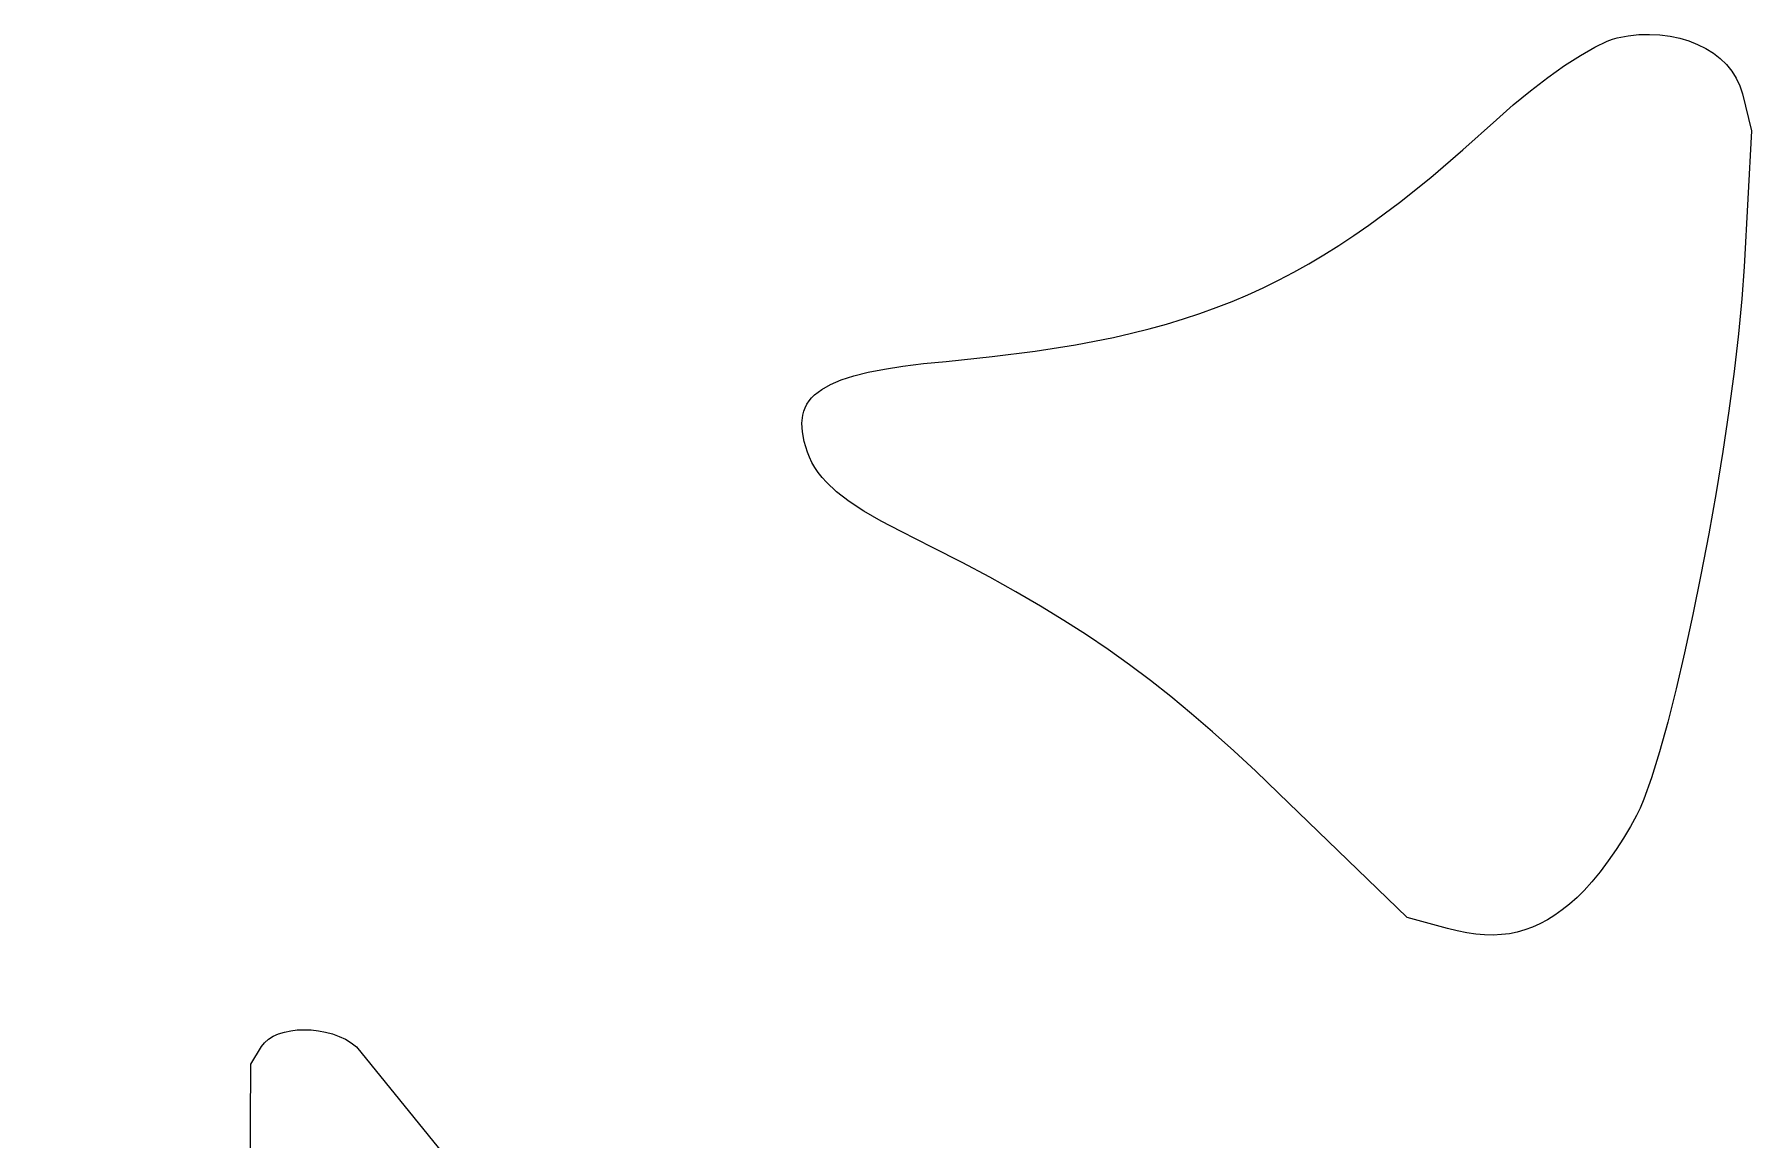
# Model space of a CAD drawing. Header units: millimetres. Extents: x -2345 to 260, y -1914 to 22.
# Drawn here: x -2242.6 to -2113.6, y -227.3 to -144.3 of the extents above; entities that cross this region are included whole.
import ezdxf

# ---------------------------------------------------------------- set-up
doc = ezdxf.new("R2010")
doc.units = ezdxf.units.MM
doc.header["$MEASUREMENT"] = 0
doc.layers.add('layer 1', color=7, linetype='Continuous')

msp = doc.modelspace()

# ---------------------------------------------------------------- linework, layer by layer
at = {"layer": 'layer 1', "lineweight": 9}
for points, knots in [([(-2126.7115, -209.1324), (-2126.7115, -209.1324), (-2126.1728, -208.5966), (-2126.1728, -208.5966), (-2126.1728, -208.5966), (-2126.1728, -208.5966), (-2125.5914, -207.9441), (-2125.5914, -207.9441), (-2125.5914, -207.9441), (-2125.5914, -207.9441), (-2124.9861, -207.1989), (-2124.9861, -207.1989), (-2124.9861, -207.1989), (-2124.9861, -207.1989), (-2124.3751, -206.3875), (-2124.3751, -206.3875), (-2124.3751, -206.3875), (-2124.3751, -206.3875), (-2123.7769, -205.5346), (-2123.7769, -205.5346), (-2123.7769, -205.5346), (-2123.7769, -205.5346), (-2123.2095, -204.6653), (-2123.2095, -204.6653), (-2123.2095, -204.6653), (-2123.2095, -204.6653), (-2122.6912, -203.8047), (-2122.6912, -203.8047), (-2122.6912, -203.8047), (-2122.6912, -203.8047), (-2122.2407, -202.9786), (-2122.2407, -202.9786), (-2122.2407, -202.9786), (-2122.2407, -202.9786), (-2121.9736, -202.4163), (-2121.9736, -202.4163), (-2121.9736, -202.4163), (-2121.9736, -202.4163), (-2121.6973, -201.753), (-2121.6973, -201.753), (-2121.6973, -201.753), (-2121.6973, -201.753), (-2121.1195, -200.1458), (-2121.1195, -200.1458), (-2121.1195, -200.1458), (-2121.1195, -200.1458), (-2120.5153, -198.1999), (-2120.5153, -198.1999), (-2120.5153, -198.1999), (-2120.5153, -198.1999), (-2119.8939, -195.9593), (-2119.8939, -195.9593), (-2119.8939, -195.9593), (-2119.8939, -195.9593), (-2119.2634, -193.4664), (-2119.2634, -193.4664), (-2119.2634, -193.4664), (-2119.2634, -193.4664), (-2118.6325, -190.765), (-2118.6325, -190.765), (-2118.6325, -190.765), (-2118.6325, -190.765), (-2118.0092, -187.8983), (-2118.0092, -187.8983), (-2118.0092, -187.8983), (-2118.0092, -187.8983), (-2117.4026, -184.909), (-2117.4026, -184.909), (-2117.4026, -184.909), (-2117.4026, -184.909), (-2116.8208, -181.841), (-2116.8208, -181.841), (-2116.8208, -181.841), (-2116.8208, -181.841), (-2116.2721, -178.7371), (-2116.2721, -178.7371), (-2116.2721, -178.7371), (-2116.2721, -178.7371), (-2115.7658, -175.6408), (-2115.7658, -175.6408), (-2115.7658, -175.6408), (-2115.7658, -175.6408), (-2115.3094, -172.5948), (-2115.3094, -172.5948), (-2115.3094, -172.5948), (-2115.3094, -172.5948), (-2114.9121, -169.6431), (-2114.9121, -169.6431), (-2114.9121, -169.6431), (-2114.9121, -169.6431), (-2114.5818, -166.8283), (-2114.5818, -166.8283), (-2114.5818, -166.8283), (-2114.5818, -166.8283), (-2114.3274, -164.194), (-2114.3274, -164.194), (-2114.3274, -164.194), (-2114.3274, -164.194), (-2114.1573, -161.7833), (-2114.1573, -161.7833), (-2114.1573, -161.7833), (-2114.1573, -161.7833), (-2113.5979, -151.5715), (-2113.5979, -151.5715), (-2113.5979, -151.5715), (-2113.5979, -151.5715), (-2114.2927, -148.8034), (-2114.2927, -148.8034), (-2114.2927, -148.8034), (-2114.2927, -148.8034), (-2114.4868, -148.1993), (-2114.4868, -148.1993), (-2114.4868, -148.1993), (-2114.4868, -148.1993), (-2114.7547, -147.631), (-2114.7547, -147.631), (-2114.7547, -147.631), (-2114.7547, -147.631), (-2115.0913, -147.1012), (-2115.0913, -147.1012), (-2115.0913, -147.1012), (-2115.0913, -147.1012), (-2115.4927, -146.6112), (-2115.4927, -146.6112), (-2115.4927, -146.6112), (-2115.4927, -146.6112), (-2115.9539, -146.1636), (-2115.9539, -146.1636), (-2115.9539, -146.1636), (-2115.9539, -146.1636), (-2116.471, -145.7598), (-2116.471, -145.7598), (-2116.471, -145.7598), (-2116.471, -145.7598), (-2117.0384, -145.4021), (-2117.0384, -145.4021), (-2117.0384, -145.4021), (-2117.0384, -145.4021), (-2117.6526, -145.093), (-2117.6526, -145.093), (-2117.6526, -145.093), (-2117.6526, -145.093), (-2118.3087, -144.8338), (-2118.3087, -144.8338), (-2118.3087, -144.8338), (-2118.3087, -144.8338), (-2119.0023, -144.6266), (-2119.0023, -144.6266), (-2119.0023, -144.6266), (-2119.0023, -144.6266), (-2119.7286, -144.474), (-2119.7286, -144.474), (-2119.7286, -144.474), (-2119.7286, -144.474), (-2120.4833, -144.3774), (-2120.4833, -144.3774), (-2120.4833, -144.3774), (-2120.4833, -144.3774), (-2121.262, -144.3395), (-2121.262, -144.3395), (-2121.262, -144.3395), (-2121.262, -144.3395), (-2122.0602, -144.3614), (-2122.0602, -144.3614), (-2122.0602, -144.3614), (-2122.0602, -144.3614), (-2122.8729, -144.4457), (-2122.8729, -144.4457), (-2122.8729, -144.4457), (-2122.8729, -144.4457), (-2123.6963, -144.5946), (-2123.6963, -144.5946), (-2123.6963, -144.5946), (-2123.6963, -144.5946), (-2124.0445, -144.6929), (-2124.0445, -144.6929), (-2124.0445, -144.6929), (-2124.0445, -144.6929), (-2124.4438, -144.8438), (-2124.4438, -144.8438), (-2124.4438, -144.8438), (-2124.4438, -144.8438), (-2125.3766, -145.2922), (-2125.3766, -145.2922), (-2125.3766, -145.2922), (-2125.3766, -145.2922), (-2126.4563, -145.9144), (-2126.4563, -145.9144), (-2126.4563, -145.9144), (-2126.4563, -145.9144), (-2127.6463, -146.6855), (-2127.6463, -146.6855), (-2127.6463, -146.6855), (-2127.6463, -146.6855), (-2128.9098, -147.5799), (-2128.9098, -147.5799), (-2128.9098, -147.5799), (-2128.9098, -147.5799), (-2130.2087, -148.5722), (-2130.2087, -148.5722), (-2130.2087, -148.5722), (-2130.2087, -148.5722), (-2131.5065, -149.6376), (-2131.5065, -149.6376), (-2131.5065, -149.6376), (-2131.5065, -149.6376), (-2132.7656, -150.7505), (-2132.7656, -150.7505), (-2132.7656, -150.7505), (-2132.7656, -150.7505), (-2135.2825, -153.0147), (-2135.2825, -153.0147), (-2135.2825, -153.0147), (-2135.2825, -153.0147), (-2137.7011, -155.0807), (-2137.7011, -155.0807), (-2137.7011, -155.0807), (-2137.7011, -155.0807), (-2140.0447, -156.9591), (-2140.0447, -156.9591), (-2140.0447, -156.9591), (-2140.0447, -156.9591), (-2142.3356, -158.6602), (-2142.3356, -158.6602), (-2142.3356, -158.6602), (-2142.3356, -158.6602), (-2143.4685, -159.4473), (-2143.4685, -159.4473), (-2143.4685, -159.4473), (-2143.4685, -159.4473), (-2144.5974, -160.1936), (-2144.5974, -160.1936), (-2144.5974, -160.1936), (-2144.5974, -160.1936), (-2145.7242, -160.9008), (-2145.7242, -160.9008), (-2145.7242, -160.9008), (-2145.7242, -160.9008), (-2146.8523, -161.5697), (-2146.8523, -161.5697), (-2146.8523, -161.5697), (-2146.8523, -161.5697), (-2147.9848, -162.2018), (-2147.9848, -162.2018), (-2147.9848, -162.2018), (-2147.9848, -162.2018), (-2149.124, -162.7984), (-2149.124, -162.7984), (-2149.124, -162.7984), (-2149.124, -162.7984), (-2150.2729, -163.3602), (-2150.2729, -163.3602), (-2150.2729, -163.3602), (-2150.2729, -163.3602), (-2151.4349, -163.8897), (-2151.4349, -163.8897), (-2151.4349, -163.8897), (-2151.4349, -163.8897), (-2152.6125, -164.3868), (-2152.6125, -164.3868), (-2152.6125, -164.3868), (-2152.6125, -164.3868), (-2153.808, -164.8536), (-2153.808, -164.8536), (-2153.808, -164.8536), (-2153.808, -164.8536), (-2155.0256, -165.2909), (-2155.0256, -165.2909), (-2155.0256, -165.2909), (-2155.0256, -165.2909), (-2156.2666, -165.7002), (-2156.2666, -165.7002), (-2156.2666, -165.7002), (-2156.2666, -165.7002), (-2157.5353, -166.0831), (-2157.5353, -166.0831), (-2157.5353, -166.0831), (-2157.5353, -166.0831), (-2158.8335, -166.4401), (-2158.8335, -166.4401), (-2158.8335, -166.4401), (-2158.8335, -166.4401), (-2160.1648, -166.7728), (-2160.1648, -166.7728), (-2160.1648, -166.7728), (-2160.1648, -166.7728), (-2161.5317, -167.0826), (-2161.5317, -167.0826), (-2161.5317, -167.0826), (-2161.5317, -167.0826), (-2164.3836, -167.6385), (-2164.3836, -167.6385), (-2164.3836, -167.6385), (-2164.3836, -167.6385), (-2167.4128, -168.1173), (-2167.4128, -168.1173), (-2167.4128, -168.1173), (-2167.4128, -168.1173), (-2170.6421, -168.529), (-2170.6421, -168.529), (-2170.6421, -168.529), (-2170.6421, -168.529), (-2174.0938, -168.8844), (-2174.0938, -168.8844), (-2174.0938, -168.8844), (-2174.0938, -168.8844), (-2175.7941, -169.0577), (-2175.7941, -169.0577), (-2175.7941, -169.0577), (-2175.7941, -169.0577), (-2177.3327, -169.2505), (-2177.3327, -169.2505), (-2177.3327, -169.2505), (-2177.3327, -169.2505), (-2178.7143, -169.4662), (-2178.7143, -169.4662), (-2178.7143, -169.4662), (-2178.7143, -169.4662), (-2179.9438, -169.707), (-2179.9438, -169.707), (-2179.9438, -169.707), (-2179.9438, -169.707), (-2181.0256, -169.9765), (-2181.0256, -169.9765), (-2181.0256, -169.9765), (-2181.0256, -169.9765), (-2181.9644, -170.2776), (-2181.9644, -170.2776), (-2181.9644, -170.2776), (-2181.9644, -170.2776), (-2182.7646, -170.6134), (-2182.7646, -170.6134), (-2182.7646, -170.6134), (-2182.7646, -170.6134), (-2183.4311, -170.9864), (-2183.4311, -170.9864), (-2183.4311, -170.9864), (-2183.4311, -170.9864), (-2183.9685, -171.4005), (-2183.9685, -171.4005), (-2183.9685, -171.4005), (-2183.9685, -171.4005), (-2184.1902, -171.6237), (-2184.1902, -171.6237), (-2184.1902, -171.6237), (-2184.1902, -171.6237), (-2184.3814, -171.8581), (-2184.3814, -171.8581), (-2184.3814, -171.8581), (-2184.3814, -171.8581), (-2184.5424, -172.1041), (-2184.5424, -172.1041), (-2184.5424, -172.1041), (-2184.5424, -172.1041), (-2184.6741, -172.3624), (-2184.6741, -172.3624), (-2184.6741, -172.3624), (-2184.6741, -172.3624), (-2184.7772, -172.6332), (-2184.7772, -172.6332), (-2184.7772, -172.6332), (-2184.7772, -172.6332), (-2184.8518, -172.9163), (-2184.8518, -172.9163), (-2184.8518, -172.9163), (-2184.8518, -172.9163), (-2184.9189, -173.5232), (-2184.9189, -173.5232), (-2184.9189, -173.5232), (-2184.9189, -173.5232), (-2184.8798, -174.1857), (-2184.8798, -174.1857), (-2184.8798, -174.1857), (-2184.8798, -174.1857), (-2184.7392, -174.9069), (-2184.7392, -174.9069), (-2184.7392, -174.9069), (-2184.7392, -174.9069), (-2184.502, -175.6899), (-2184.502, -175.6899), (-2184.502, -175.6899), (-2184.502, -175.6899), (-2184.3467, -176.0873), (-2184.3467, -176.0873), (-2184.3467, -176.0873), (-2184.3467, -176.0873), (-2184.161, -176.475), (-2184.161, -176.475), (-2184.161, -176.475), (-2184.161, -176.475), (-2183.9426, -176.8548), (-2183.9426, -176.8548), (-2183.9426, -176.8548), (-2183.9426, -176.8548), (-2183.6902, -177.2277), (-2183.6902, -177.2277), (-2183.6902, -177.2277), (-2183.6902, -177.2277), (-2183.4023, -177.5959), (-2183.4023, -177.5959), (-2183.4023, -177.5959), (-2183.4023, -177.5959), (-2183.0777, -177.9597), (-2183.0777, -177.9597), (-2183.0777, -177.9597), (-2183.0777, -177.9597), (-2182.3106, -178.6804), (-2182.3106, -178.6804), (-2182.3106, -178.6804), (-2182.3106, -178.6804), (-2181.3774, -179.4008), (-2181.3774, -179.4008), (-2181.3774, -179.4008), (-2181.3774, -179.4008), (-2180.2653, -180.1312), (-2180.2653, -180.1312), (-2180.2653, -180.1312), (-2180.2653, -180.1312), (-2178.9619, -180.8819), (-2178.9619, -180.8819), (-2178.9619, -180.8819), (-2178.9619, -180.8819), (-2177.4557, -181.6637), (-2177.4557, -181.6637), (-2177.4557, -181.6637), (-2177.4557, -181.6637), (-2175.1013, -182.8469), (-2175.1013, -182.8469), (-2175.1013, -182.8469), (-2175.1013, -182.8469), (-2172.8939, -183.9878), (-2172.8939, -183.9878), (-2172.8939, -183.9878), (-2172.8939, -183.9878), (-2170.819, -185.0967), (-2170.819, -185.0967), (-2170.819, -185.0967), (-2170.819, -185.0967), (-2168.8615, -186.1844), (-2168.8615, -186.1844), (-2168.8615, -186.1844), (-2168.8615, -186.1844), (-2167.0067, -187.2602), (-2167.0067, -187.2602), (-2167.0067, -187.2602), (-2167.0067, -187.2602), (-2165.2397, -188.3352), (-2165.2397, -188.3352), (-2165.2397, -188.3352), (-2165.2397, -188.3352), (-2163.5458, -189.4193), (-2163.5458, -189.4193), (-2163.5458, -189.4193), (-2163.5458, -189.4193), (-2161.9098, -190.523), (-2161.9098, -190.523), (-2161.9098, -190.523), (-2161.9098, -190.523), (-2160.3173, -191.6563), (-2160.3173, -191.6563), (-2160.3173, -191.6563), (-2160.3173, -191.6563), (-2158.7528, -192.8299), (-2158.7528, -192.8299), (-2158.7528, -192.8299), (-2158.7528, -192.8299), (-2157.2022, -194.0534), (-2157.2022, -194.0534), (-2157.2022, -194.0534), (-2157.2022, -194.0534), (-2155.6501, -195.338), (-2155.6501, -195.338), (-2155.6501, -195.338), (-2155.6501, -195.338), (-2154.082, -196.6933), (-2154.082, -196.6933), (-2154.082, -196.6933), (-2154.082, -196.6933), (-2152.4831, -198.13), (-2152.4831, -198.13), (-2152.4831, -198.13), (-2152.4831, -198.13), (-2150.8379, -199.6582), (-2150.8379, -199.6582), (-2150.8379, -199.6582), (-2150.8379, -199.6582), (-2149.1324, -201.2878), (-2149.1324, -201.2878), (-2149.1324, -201.2878), (-2149.1324, -201.2878), (-2139.4681, -210.6371), (-2139.4681, -210.6371), (-2139.4681, -210.6371), (-2139.4681, -210.6371), (-2136.4429, -211.4537), (-2136.4429, -211.4537), (-2136.4429, -211.4537), (-2136.4429, -211.4537), (-2135.7061, -211.6362), (-2135.7061, -211.6362), (-2135.7061, -211.6362), (-2135.7061, -211.6362), (-2134.9974, -211.7775), (-2134.9974, -211.7775), (-2134.9974, -211.7775), (-2134.9974, -211.7775), (-2134.3141, -211.8774), (-2134.3141, -211.8774), (-2134.3141, -211.8774), (-2134.3141, -211.8774), (-2133.6545, -211.9349), (-2133.6545, -211.9349), (-2133.6545, -211.9349), (-2133.6545, -211.9349), (-2133.0155, -211.9496), (-2133.0155, -211.9496), (-2133.0155, -211.9496), (-2133.0155, -211.9496), (-2132.3954, -211.9209), (-2132.3954, -211.9209), (-2132.3954, -211.9209), (-2132.3954, -211.9209), (-2131.7916, -211.8486), (-2131.7916, -211.8486), (-2131.7916, -211.8486), (-2131.7916, -211.8486), (-2131.2022, -211.732), (-2131.2022, -211.732), (-2131.2022, -211.732), (-2131.2022, -211.732), (-2130.624, -211.5703), (-2130.624, -211.5703), (-2130.624, -211.5703), (-2130.624, -211.5703), (-2130.0558, -211.363), (-2130.0558, -211.363), (-2130.0558, -211.363), (-2130.0558, -211.363), (-2129.494, -211.1095), (-2129.494, -211.1095), (-2129.494, -211.1095), (-2129.494, -211.1095), (-2128.9373, -210.8096), (-2128.9373, -210.8096), (-2128.9373, -210.8096), (-2128.9373, -210.8096), (-2128.3831, -210.4626), (-2128.3831, -210.4626), (-2128.3831, -210.4626), (-2128.3831, -210.4626), (-2127.8288, -210.0676), (-2127.8288, -210.0676), (-2127.8288, -210.0676), (-2127.8288, -210.0676), (-2127.2725, -209.6244), (-2127.2725, -209.6244), (-2127.2725, -209.6244), (-2127.2725, -209.6244), (-2126.7115, -209.1324), (-2126.7115, -209.1324)], [0, 0, 0, 0, 0.0070922, 0.0070922, 0.0070922, 0.0070922, 0.0141844, 0.0141844, 0.0141844, 0.0141844, 0.0212766, 0.0212766, 0.0212766, 0.0212766, 0.02836879, 0.02836879, 0.02836879, 0.02836879, 0.03546099, 0.03546099, 0.03546099, 0.03546099, 0.04255319, 0.04255319, 0.04255319, 0.04255319, 0.04964539, 0.04964539, 0.04964539, 0.04964539, 0.05673759, 0.05673759, 0.05673759, 0.05673759, 0.06382979, 0.06382979, 0.06382979, 0.06382979, 0.07092199, 0.07092199, 0.07092199, 0.07092199, 0.07801418, 0.07801418, 0.07801418, 0.07801418, 0.08510638, 0.08510638, 0.08510638, 0.08510638, 0.09219858, 0.09219858, 0.09219858, 0.09219858, 0.09929078, 0.09929078, 0.09929078, 0.09929078, 0.10638298, 0.10638298, 0.10638298, 0.10638298, 0.11347518, 0.11347518, 0.11347518, 0.11347518, 0.12056738, 0.12056738, 0.12056738, 0.12056738, 0.12765957, 0.12765957, 0.12765957, 0.12765957, 0.13475177, 0.13475177, 0.13475177, 0.13475177, 0.14184397, 0.14184397, 0.14184397, 0.14184397, 0.14893617, 0.14893617, 0.14893617, 0.14893617, 0.15602837, 0.15602837, 0.15602837, 0.15602837, 0.16312057, 0.16312057, 0.16312057, 0.16312057, 0.17021277, 0.17021277, 0.17021277, 0.17021277, 0.17730496, 0.17730496, 0.17730496, 0.17730496, 0.18439716, 0.18439716, 0.18439716, 0.18439716, 0.19148936, 0.19148936, 0.19148936, 0.19148936, 0.19858156, 0.19858156, 0.19858156, 0.19858156, 0.20567376, 0.20567376, 0.20567376, 0.20567376, 0.21276596, 0.21276596, 0.21276596, 0.21276596, 0.21985816, 0.21985816, 0.21985816, 0.21985816, 0.22695035, 0.22695035, 0.22695035, 0.22695035, 0.23404255, 0.23404255, 0.23404255, 0.23404255, 0.24113475, 0.24113475, 0.24113475, 0.24113475, 0.24822695, 0.24822695, 0.24822695, 0.24822695, 0.25531915, 0.25531915, 0.25531915, 0.25531915, 0.26241135, 0.26241135, 0.26241135, 0.26241135, 0.26950355, 0.26950355, 0.26950355, 0.26950355, 0.27659574, 0.27659574, 0.27659574, 0.27659574, 0.28368794, 0.28368794, 0.28368794, 0.28368794, 0.29078014, 0.29078014, 0.29078014, 0.29078014, 0.29787234, 0.29787234, 0.29787234, 0.29787234, 0.30496454, 0.30496454, 0.30496454, 0.30496454, 0.31205674, 0.31205674, 0.31205674, 0.31205674, 0.31914894, 0.31914894, 0.31914894, 0.31914894, 0.32624113, 0.32624113, 0.32624113, 0.32624113, 0.33333333, 0.33333333, 0.33333333, 0.33333333, 0.34042553, 0.34042553, 0.34042553, 0.34042553, 0.34751773, 0.34751773, 0.34751773, 0.34751773, 0.35460993, 0.35460993, 0.35460993, 0.35460993, 0.36170213, 0.36170213, 0.36170213, 0.36170213, 0.36879433, 0.36879433, 0.36879433, 0.36879433, 0.37588652, 0.37588652, 0.37588652, 0.37588652, 0.38297872, 0.38297872, 0.38297872, 0.38297872, 0.39007092, 0.39007092, 0.39007092, 0.39007092, 0.39716312, 0.39716312, 0.39716312, 0.39716312, 0.40425532, 0.40425532, 0.40425532, 0.40425532, 0.41134752, 0.41134752, 0.41134752, 0.41134752, 0.41843972, 0.41843972, 0.41843972, 0.41843972, 0.42553191, 0.42553191, 0.42553191, 0.42553191, 0.43262411, 0.43262411, 0.43262411, 0.43262411, 0.43971631, 0.43971631, 0.43971631, 0.43971631, 0.44680851, 0.44680851, 0.44680851, 0.44680851, 0.45390071, 0.45390071, 0.45390071, 0.45390071, 0.46099291, 0.46099291, 0.46099291, 0.46099291, 0.46808511, 0.46808511, 0.46808511, 0.46808511, 0.4751773, 0.4751773, 0.4751773, 0.4751773, 0.4822695, 0.4822695, 0.4822695, 0.4822695, 0.4893617, 0.4893617, 0.4893617, 0.4893617, 0.4964539, 0.4964539, 0.4964539, 0.4964539, 0.5035461, 0.5035461, 0.5035461, 0.5035461, 0.5106383, 0.5106383, 0.5106383, 0.5106383, 0.5177305, 0.5177305, 0.5177305, 0.5177305, 0.5248227, 0.5248227, 0.5248227, 0.5248227, 0.53191489, 0.53191489, 0.53191489, 0.53191489, 0.53900709, 0.53900709, 0.53900709, 0.53900709, 0.54609929, 0.54609929, 0.54609929, 0.54609929, 0.55319149, 0.55319149, 0.55319149, 0.55319149, 0.56028369, 0.56028369, 0.56028369, 0.56028369, 0.56737589, 0.56737589, 0.56737589, 0.56737589, 0.57446809, 0.57446809, 0.57446809, 0.57446809, 0.58156028, 0.58156028, 0.58156028, 0.58156028, 0.58865248, 0.58865248, 0.58865248, 0.58865248, 0.59574468, 0.59574468, 0.59574468, 0.59574468, 0.60283688, 0.60283688, 0.60283688, 0.60283688, 0.60992908, 0.60992908, 0.60992908, 0.60992908, 0.61702128, 0.61702128, 0.61702128, 0.61702128, 0.62411348, 0.62411348, 0.62411348, 0.62411348, 0.63120567, 0.63120567, 0.63120567, 0.63120567, 0.63829787, 0.63829787, 0.63829787, 0.63829787, 0.64539007, 0.64539007, 0.64539007, 0.64539007, 0.65248227, 0.65248227, 0.65248227, 0.65248227, 0.65957447, 0.65957447, 0.65957447, 0.65957447, 0.66666667, 0.66666667, 0.66666667, 0.66666667, 0.67375887, 0.67375887, 0.67375887, 0.67375887, 0.68085106, 0.68085106, 0.68085106, 0.68085106, 0.68794326, 0.68794326, 0.68794326, 0.68794326, 0.69503546, 0.69503546, 0.69503546, 0.69503546, 0.70212766, 0.70212766, 0.70212766, 0.70212766, 0.70921986, 0.70921986, 0.70921986, 0.70921986, 0.71631206, 0.71631206, 0.71631206, 0.71631206, 0.72340426, 0.72340426, 0.72340426, 0.72340426, 0.73049645, 0.73049645, 0.73049645, 0.73049645, 0.73758865, 0.73758865, 0.73758865, 0.73758865, 0.74468085, 0.74468085, 0.74468085, 0.74468085, 0.75177305, 0.75177305, 0.75177305, 0.75177305, 0.75886525, 0.75886525, 0.75886525, 0.75886525, 0.76595745, 0.76595745, 0.76595745, 0.76595745, 0.77304965, 0.77304965, 0.77304965, 0.77304965, 0.78014184, 0.78014184, 0.78014184, 0.78014184, 0.78723404, 0.78723404, 0.78723404, 0.78723404, 0.79432624, 0.79432624, 0.79432624, 0.79432624, 0.80141844, 0.80141844, 0.80141844, 0.80141844, 0.80851064, 0.80851064, 0.80851064, 0.80851064, 0.81560284, 0.81560284, 0.81560284, 0.81560284, 0.82269504, 0.82269504, 0.82269504, 0.82269504, 0.82978723, 0.82978723, 0.82978723, 0.82978723, 0.83687943, 0.83687943, 0.83687943, 0.83687943, 0.84397163, 0.84397163, 0.84397163, 0.84397163, 0.85106383, 0.85106383, 0.85106383, 0.85106383, 0.85815603, 0.85815603, 0.85815603, 0.85815603, 0.86524823, 0.86524823, 0.86524823, 0.86524823, 0.87234043, 0.87234043, 0.87234043, 0.87234043, 0.87943262, 0.87943262, 0.87943262, 0.87943262, 0.88652482, 0.88652482, 0.88652482, 0.88652482, 0.89361702, 0.89361702, 0.89361702, 0.89361702, 0.90070922, 0.90070922, 0.90070922, 0.90070922, 0.90780142, 0.90780142, 0.90780142, 0.90780142, 0.91489362, 0.91489362, 0.91489362, 0.91489362, 0.92198582, 0.92198582, 0.92198582, 0.92198582, 0.92907801, 0.92907801, 0.92907801, 0.92907801, 0.93617021, 0.93617021, 0.93617021, 0.93617021, 0.94326241, 0.94326241, 0.94326241, 0.94326241, 0.95035461, 0.95035461, 0.95035461, 0.95035461, 0.95744681, 0.95744681, 0.95744681, 0.95744681, 0.96453901, 0.96453901, 0.96453901, 0.96453901, 0.97163121, 0.97163121, 0.97163121, 0.97163121, 0.9787234, 0.9787234, 0.9787234, 0.9787234, 0.9858156, 0.9858156, 0.9858156, 0.9858156, 1, 1, 1, 1]), ([(-2203.6769, -285.086), (-2203.6769, -285.086), (-2190.4702, -280.148), (-2190.4702, -280.148), (-2190.4702, -280.148), (-2190.4702, -280.148), (-2185.4069, -276.9103), (-2185.4069, -276.9103), (-2185.4069, -276.9103), (-2185.4069, -276.9103), (-2183.8939, -275.8737), (-2183.8939, -275.8737), (-2183.8939, -275.8737), (-2183.8939, -275.8737), (-2183.1943, -275.3402), (-2183.1943, -275.3402), (-2183.1943, -275.3402), (-2183.1943, -275.3402), (-2182.533, -274.7979), (-2182.533, -274.7979), (-2182.533, -274.7979), (-2182.533, -274.7979), (-2181.9101, -274.2469), (-2181.9101, -274.2469), (-2181.9101, -274.2469), (-2181.9101, -274.2469), (-2181.3255, -273.6878), (-2181.3255, -273.6878), (-2181.3255, -273.6878), (-2181.3255, -273.6878), (-2180.7796, -273.1212), (-2180.7796, -273.1212), (-2180.7796, -273.1212), (-2180.7796, -273.1212), (-2180.2725, -272.5478), (-2180.2725, -272.5478), (-2180.2725, -272.5478), (-2180.2725, -272.5478), (-2179.8041, -271.9676), (-2179.8041, -271.9676), (-2179.8041, -271.9676), (-2179.8041, -271.9676), (-2179.3752, -271.3814), (-2179.3752, -271.3814), (-2179.3752, -271.3814), (-2179.3752, -271.3814), (-2178.9851, -270.7896), (-2178.9851, -270.7896), (-2178.9851, -270.7896), (-2178.9851, -270.7896), (-2178.6349, -270.193), (-2178.6349, -270.193), (-2178.6349, -270.193), (-2178.6349, -270.193), (-2178.3238, -269.592), (-2178.3238, -269.592), (-2178.3238, -269.592), (-2178.3238, -269.592), (-2178.0522, -268.9871), (-2178.0522, -268.9871), (-2178.0522, -268.9871), (-2178.0522, -268.9871), (-2177.821, -268.3789), (-2177.821, -268.3789), (-2177.821, -268.3789), (-2177.821, -268.3789), (-2177.6294, -267.7679), (-2177.6294, -267.7679), (-2177.6294, -267.7679), (-2177.6294, -267.7679), (-2177.478, -267.1546), (-2177.478, -267.1546), (-2177.478, -267.1546), (-2177.478, -267.1546), (-2177.367, -266.5392), (-2177.367, -266.5392), (-2177.367, -266.5392), (-2177.367, -266.5392), (-2177.2959, -265.9231), (-2177.2959, -265.9231), (-2177.2959, -265.9231), (-2177.2959, -265.9231), (-2177.266, -265.3061), (-2177.266, -265.3061), (-2177.266, -265.3061), (-2177.266, -265.3061), (-2177.2764, -264.6888), (-2177.2764, -264.6888), (-2177.2764, -264.6888), (-2177.2764, -264.6888), (-2177.3279, -264.0718), (-2177.3279, -264.0718), (-2177.3279, -264.0718), (-2177.3279, -264.0718), (-2177.4201, -263.4557), (-2177.4201, -263.4557), (-2177.4201, -263.4557), (-2177.4201, -263.4557), (-2177.5539, -262.8411), (-2177.5539, -262.8411), (-2177.5539, -262.8411), (-2177.5539, -262.8411), (-2177.7288, -262.2286), (-2177.7288, -262.2286), (-2177.7288, -262.2286), (-2177.7288, -262.2286), (-2177.9448, -261.618), (-2177.9448, -261.618), (-2177.9448, -261.618), (-2177.9448, -261.618), (-2178.2028, -261.0107), (-2178.2028, -261.0107), (-2178.2028, -261.0107), (-2178.2028, -261.0107), (-2178.5027, -260.4069), (-2178.5027, -260.4069), (-2178.5027, -260.4069), (-2178.5027, -260.4069), (-2178.8441, -259.8071), (-2178.8441, -259.8071), (-2178.8441, -259.8071), (-2178.8441, -259.8071), (-2179.2274, -259.2121), (-2179.2274, -259.2121), (-2179.2274, -259.2121), (-2179.2274, -259.2121), (-2179.6535, -258.622), (-2179.6535, -258.622), (-2179.6535, -258.622), (-2179.6535, -258.622), (-2180.1215, -258.0377), (-2180.1215, -258.0377), (-2180.1215, -258.0377), (-2180.1215, -258.0377), (-2180.8391, -257.2635), (-2180.8391, -257.2635), (-2180.8391, -257.2635), (-2180.8391, -257.2635), (-2181.7855, -256.3634), (-2181.7855, -256.3634), (-2181.7855, -256.3634), (-2181.7855, -256.3634), (-2182.9207, -255.3703), (-2182.9207, -255.3703), (-2182.9207, -255.3703), (-2182.9207, -255.3703), (-2184.2037, -254.3157), (-2184.2037, -254.3157), (-2184.2037, -254.3157), (-2184.2037, -254.3157), (-2185.5946, -253.2332), (-2185.5946, -253.2332), (-2185.5946, -253.2332), (-2185.5946, -253.2332), (-2187.0521, -252.1542), (-2187.0521, -252.1542), (-2187.0521, -252.1542), (-2187.0521, -252.1542), (-2188.536, -251.1112), (-2188.536, -251.1112), (-2188.536, -251.1112), (-2188.536, -251.1112), (-2190.0058, -250.1372), (-2190.0058, -250.1372), (-2190.0058, -250.1372), (-2190.0058, -250.1372), (-2191.5077, -249.1561), (-2191.5077, -249.1561), (-2191.5077, -249.1561), (-2191.5077, -249.1561), (-2192.9312, -248.1858), (-2192.9312, -248.1858), (-2192.9312, -248.1858), (-2192.9312, -248.1858), (-2194.2873, -247.215), (-2194.2873, -247.215), (-2194.2873, -247.215), (-2194.2873, -247.215), (-2195.5871, -246.2331), (-2195.5871, -246.2331), (-2195.5871, -246.2331), (-2195.5871, -246.2331), (-2196.8418, -245.2296), (-2196.8418, -245.2296), (-2196.8418, -245.2296), (-2196.8418, -245.2296), (-2198.0621, -244.193), (-2198.0621, -244.193), (-2198.0621, -244.193), (-2198.0621, -244.193), (-2199.2592, -243.1124), (-2199.2592, -243.1124), (-2199.2592, -243.1124), (-2199.2592, -243.1124), (-2200.4448, -241.9772), (-2200.4448, -241.9772), (-2200.4448, -241.9772), (-2200.4448, -241.9772), (-2201.6288, -240.7764), (-2201.6288, -240.7764), (-2201.6288, -240.7764), (-2201.6288, -240.7764), (-2202.8232, -239.4994), (-2202.8232, -239.4994), (-2202.8232, -239.4994), (-2202.8232, -239.4994), (-2204.0387, -238.1345), (-2204.0387, -238.1345), (-2204.0387, -238.1345), (-2204.0387, -238.1345), (-2205.2862, -236.6718), (-2205.2862, -236.6718), (-2205.2862, -236.6718), (-2205.2862, -236.6718), (-2206.5771, -235.0993), (-2206.5771, -235.0993), (-2206.5771, -235.0993), (-2206.5771, -235.0993), (-2207.9225, -233.407), (-2207.9225, -233.407), (-2207.9225, -233.407), (-2207.9225, -233.407), (-2210.8199, -229.6183), (-2210.8199, -229.6183), (-2210.8199, -229.6183), (-2210.8199, -229.6183), (-2218.3594, -220.3313), (-2218.3594, -220.3313), (-2218.3594, -220.3313), (-2218.3594, -220.3313), (-2218.7607, -220.0326), (-2218.7607, -220.0326), (-2218.7607, -220.0326), (-2218.7607, -220.0326), (-2219.2028, -219.7739), (-2219.2028, -219.7739), (-2219.2028, -219.7739), (-2219.2028, -219.7739), (-2219.6776, -219.5547), (-2219.6776, -219.5547), (-2219.6776, -219.5547), (-2219.6776, -219.5547), (-2220.1787, -219.3754), (-2220.1787, -219.3754), (-2220.1787, -219.3754), (-2220.1787, -219.3754), (-2220.6978, -219.2356), (-2220.6978, -219.2356), (-2220.6978, -219.2356), (-2220.6978, -219.2356), (-2221.2277, -219.1362), (-2221.2277, -219.1362), (-2221.2277, -219.1362), (-2221.2277, -219.1362), (-2221.7616, -219.0759), (-2221.7616, -219.0759), (-2221.7616, -219.0759), (-2221.7616, -219.0759), (-2222.2911, -219.0555), (-2222.2911, -219.0555), (-2222.2911, -219.0555), (-2222.2911, -219.0555), (-2222.8098, -219.0751), (-2222.8098, -219.0751), (-2222.8098, -219.0751), (-2222.8098, -219.0751), (-2223.3094, -219.1346), (-2223.3094, -219.1346), (-2223.3094, -219.1346), (-2223.3094, -219.1346), (-2223.7826, -219.2336), (-2223.7826, -219.2336), (-2223.7826, -219.2336), (-2223.7826, -219.2336), (-2224.2222, -219.3726), (-2224.2222, -219.3726), (-2224.2222, -219.3726), (-2224.2222, -219.3726), (-2224.6207, -219.5515), (-2224.6207, -219.5515), (-2224.6207, -219.5515), (-2224.6207, -219.5515), (-2224.9709, -219.7699), (-2224.9709, -219.7699), (-2224.9709, -219.7699), (-2224.9709, -219.7699), (-2225.2652, -220.0282), (-2225.2652, -220.0282), (-2225.2652, -220.0282), (-2225.2652, -220.0282), (-2225.496, -220.3265), (-2225.496, -220.3265), (-2225.496, -220.3265), (-2225.496, -220.3265), (-2226.3091, -221.6423), (-2226.3091, -221.6423), (-2226.3091, -221.6423), (-2226.3091, -221.6423), (-2226.4716, -252.2912), (-2226.4716, -252.2912), (-2226.4716, -252.2912), (-2226.4716, -252.2912), (-2228.2769, -257.6875), (-2228.2769, -257.6875), (-2228.2769, -257.6875), (-2228.2769, -257.6875), (-2228.7581, -258.9526), (-2228.7581, -258.9526), (-2228.7581, -258.9526), (-2228.7581, -258.9526), (-2229.4353, -260.4824), (-2229.4353, -260.4824), (-2229.4353, -260.4824), (-2229.4353, -260.4824), (-2230.2779, -262.219), (-2230.2779, -262.219), (-2230.2779, -262.219), (-2230.2779, -262.219), (-2231.2546, -264.1034), (-2231.2546, -264.1034), (-2231.2546, -264.1034), (-2231.2546, -264.1034), (-2232.3344, -266.0772), (-2232.3344, -266.0772), (-2232.3344, -266.0772), (-2232.3344, -266.0772), (-2233.4856, -268.0822), (-2233.4856, -268.0822), (-2233.4856, -268.0822), (-2233.4856, -268.0822), (-2234.6772, -270.0596), (-2234.6772, -270.0596), (-2234.6772, -270.0596), (-2234.6772, -270.0596), (-2235.8783, -271.9508), (-2235.8783, -271.9508), (-2235.8783, -271.9508), (-2235.8783, -271.9508), (-2241.6744, -280.8177), (-2241.6744, -280.8177), (-2241.6744, -280.8177), (-2241.6744, -280.8177), (-2242.3181, -284.14), (-2242.3181, -284.14), (-2242.3181, -284.14), (-2242.3181, -284.14), (-2242.481, -285.1678), (-2242.481, -285.1678), (-2242.481, -285.1678), (-2242.481, -285.1678), (-2242.5585, -286.131), (-2242.5585, -286.131), (-2242.5585, -286.131), (-2242.5585, -286.131), (-2242.5501, -287.0298), (-2242.5501, -287.0298), (-2242.5501, -287.0298), (-2242.5501, -287.0298), (-2242.4563, -287.864), (-2242.4563, -287.864), (-2242.4563, -287.864), (-2242.4563, -287.864), (-2242.2758, -288.6339), (-2242.2758, -288.6339), (-2242.2758, -288.6339), (-2242.2758, -288.6339), (-2242.0091, -289.3395), (-2242.0091, -289.3395), (-2242.0091, -289.3395), (-2242.0091, -289.3395), (-2241.6553, -289.9804), (-2241.6553, -289.9804), (-2241.6553, -289.9804), (-2241.6553, -289.9804), (-2241.2144, -290.557), (-2241.2144, -290.557), (-2241.2144, -290.557), (-2241.2144, -290.557), (-2240.6861, -291.0694), (-2240.6861, -291.0694), (-2240.6861, -291.0694), (-2240.6861, -291.0694), (-2240.07, -291.517), (-2240.07, -291.517), (-2240.07, -291.517), (-2240.07, -291.517), (-2239.366, -291.9003), (-2239.366, -291.9003), (-2239.366, -291.9003), (-2239.366, -291.9003), (-2238.5733, -292.2194), (-2238.5733, -292.2194), (-2238.5733, -292.2194), (-2238.5733, -292.2194), (-2237.6916, -292.4738), (-2237.6916, -292.4738), (-2237.6916, -292.4738), (-2237.6916, -292.4738), (-2236.7213, -292.6638), (-2236.7213, -292.6638), (-2236.7213, -292.6638), (-2236.7213, -292.6638), (-2235.6615, -292.7896), (-2235.6615, -292.7896), (-2235.6615, -292.7896), (-2235.6615, -292.7896), (-2234.5123, -292.8511), (-2234.5123, -292.8511), (-2234.5123, -292.8511), (-2234.5123, -292.8511), (-2233.2728, -292.8483), (-2233.2728, -292.8483), (-2233.2728, -292.8483), (-2233.2728, -292.8483), (-2231.9434, -292.7808), (-2231.9434, -292.7808), (-2231.9434, -292.7808), (-2231.9434, -292.7808), (-2230.5231, -292.6491), (-2230.5231, -292.6491), (-2230.5231, -292.6491), (-2230.5231, -292.6491), (-2229.012, -292.4534), (-2229.012, -292.4534), (-2229.012, -292.4534), (-2229.012, -292.4534), (-2227.4096, -292.193), (-2227.4096, -292.193), (-2227.4096, -292.193), (-2227.4096, -292.193), (-2225.7161, -291.8684), (-2225.7161, -291.8684), (-2225.7161, -291.8684), (-2225.7161, -291.8684), (-2223.9303, -291.4795), (-2223.9303, -291.4795), (-2223.9303, -291.4795), (-2223.9303, -291.4795), (-2222.0527, -291.0262), (-2222.0527, -291.0262), (-2222.0527, -291.0262), (-2222.0527, -291.0262), (-2220.0825, -290.5087), (-2220.0825, -290.5087), (-2220.0825, -290.5087), (-2220.0825, -290.5087), (-2218.0196, -289.9269), (-2218.0196, -289.9269), (-2218.0196, -289.9269), (-2218.0196, -289.9269), (-2215.8633, -289.2804), (-2215.8633, -289.2804), (-2215.8633, -289.2804), (-2215.8633, -289.2804), (-2213.6139, -288.57), (-2213.6139, -288.57), (-2213.6139, -288.57), (-2213.6139, -288.57), (-2211.2711, -287.7953), (-2211.2711, -287.7953), (-2211.2711, -287.7953), (-2211.2711, -287.7953), (-2208.8341, -286.9568), (-2208.8341, -286.9568), (-2208.8341, -286.9568), (-2208.8341, -286.9568), (-2203.6769, -285.086), (-2203.6769, -285.086)], [0, 0, 0, 0, 0.00847458, 0.00847458, 0.00847458, 0.00847458, 0.01694915, 0.01694915, 0.01694915, 0.01694915, 0.02542373, 0.02542373, 0.02542373, 0.02542373, 0.03389831, 0.03389831, 0.03389831, 0.03389831, 0.04237288, 0.04237288, 0.04237288, 0.04237288, 0.05084746, 0.05084746, 0.05084746, 0.05084746, 0.05932203, 0.05932203, 0.05932203, 0.05932203, 0.06779661, 0.06779661, 0.06779661, 0.06779661, 0.07627119, 0.07627119, 0.07627119, 0.07627119, 0.08474576, 0.08474576, 0.08474576, 0.08474576, 0.09322034, 0.09322034, 0.09322034, 0.09322034, 0.10169492, 0.10169492, 0.10169492, 0.10169492, 0.11016949, 0.11016949, 0.11016949, 0.11016949, 0.11864407, 0.11864407, 0.11864407, 0.11864407, 0.12711864, 0.12711864, 0.12711864, 0.12711864, 0.13559322, 0.13559322, 0.13559322, 0.13559322, 0.1440678, 0.1440678, 0.1440678, 0.1440678, 0.15254237, 0.15254237, 0.15254237, 0.15254237, 0.16101695, 0.16101695, 0.16101695, 0.16101695, 0.16949153, 0.16949153, 0.16949153, 0.16949153, 0.1779661, 0.1779661, 0.1779661, 0.1779661, 0.18644068, 0.18644068, 0.18644068, 0.18644068, 0.19491525, 0.19491525, 0.19491525, 0.19491525, 0.20338983, 0.20338983, 0.20338983, 0.20338983, 0.21186441, 0.21186441, 0.21186441, 0.21186441, 0.22033898, 0.22033898, 0.22033898, 0.22033898, 0.22881356, 0.22881356, 0.22881356, 0.22881356, 0.23728814, 0.23728814, 0.23728814, 0.23728814, 0.24576271, 0.24576271, 0.24576271, 0.24576271, 0.25423729, 0.25423729, 0.25423729, 0.25423729, 0.26271186, 0.26271186, 0.26271186, 0.26271186, 0.27118644, 0.27118644, 0.27118644, 0.27118644, 0.27966102, 0.27966102, 0.27966102, 0.27966102, 0.28813559, 0.28813559, 0.28813559, 0.28813559, 0.29661017, 0.29661017, 0.29661017, 0.29661017, 0.30508475, 0.30508475, 0.30508475, 0.30508475, 0.31355932, 0.31355932, 0.31355932, 0.31355932, 0.3220339, 0.3220339, 0.3220339, 0.3220339, 0.33050847, 0.33050847, 0.33050847, 0.33050847, 0.33898305, 0.33898305, 0.33898305, 0.33898305, 0.34745763, 0.34745763, 0.34745763, 0.34745763, 0.3559322, 0.3559322, 0.3559322, 0.3559322, 0.36440678, 0.36440678, 0.36440678, 0.36440678, 0.37288136, 0.37288136, 0.37288136, 0.37288136, 0.38135593, 0.38135593, 0.38135593, 0.38135593, 0.38983051, 0.38983051, 0.38983051, 0.38983051, 0.39830508, 0.39830508, 0.39830508, 0.39830508, 0.40677966, 0.40677966, 0.40677966, 0.40677966, 0.41525424, 0.41525424, 0.41525424, 0.41525424, 0.42372881, 0.42372881, 0.42372881, 0.42372881, 0.43220339, 0.43220339, 0.43220339, 0.43220339, 0.44067797, 0.44067797, 0.44067797, 0.44067797, 0.44915254, 0.44915254, 0.44915254, 0.44915254, 0.45762712, 0.45762712, 0.45762712, 0.45762712, 0.46610169, 0.46610169, 0.46610169, 0.46610169, 0.47457627, 0.47457627, 0.47457627, 0.47457627, 0.48305085, 0.48305085, 0.48305085, 0.48305085, 0.49152542, 0.49152542, 0.49152542, 0.49152542, 0.5, 0.5, 0.5, 0.5, 0.50847458, 0.50847458, 0.50847458, 0.50847458, 0.51694915, 0.51694915, 0.51694915, 0.51694915, 0.52542373, 0.52542373, 0.52542373, 0.52542373, 0.53389831, 0.53389831, 0.53389831, 0.53389831, 0.54237288, 0.54237288, 0.54237288, 0.54237288, 0.55084746, 0.55084746, 0.55084746, 0.55084746, 0.55932203, 0.55932203, 0.55932203, 0.55932203, 0.56779661, 0.56779661, 0.56779661, 0.56779661, 0.57627119, 0.57627119, 0.57627119, 0.57627119, 0.58474576, 0.58474576, 0.58474576, 0.58474576, 0.59322034, 0.59322034, 0.59322034, 0.59322034, 0.60169492, 0.60169492, 0.60169492, 0.60169492, 0.61016949, 0.61016949, 0.61016949, 0.61016949, 0.61864407, 0.61864407, 0.61864407, 0.61864407, 0.62711864, 0.62711864, 0.62711864, 0.62711864, 0.63559322, 0.63559322, 0.63559322, 0.63559322, 0.6440678, 0.6440678, 0.6440678, 0.6440678, 0.65254237, 0.65254237, 0.65254237, 0.65254237, 0.66101695, 0.66101695, 0.66101695, 0.66101695, 0.66949153, 0.66949153, 0.66949153, 0.66949153, 0.6779661, 0.6779661, 0.6779661, 0.6779661, 0.68644068, 0.68644068, 0.68644068, 0.68644068, 0.69491525, 0.69491525, 0.69491525, 0.69491525, 0.70338983, 0.70338983, 0.70338983, 0.70338983, 0.71186441, 0.71186441, 0.71186441, 0.71186441, 0.72033898, 0.72033898, 0.72033898, 0.72033898, 0.72881356, 0.72881356, 0.72881356, 0.72881356, 0.73728814, 0.73728814, 0.73728814, 0.73728814, 0.74576271, 0.74576271, 0.74576271, 0.74576271, 0.75423729, 0.75423729, 0.75423729, 0.75423729, 0.76271186, 0.76271186, 0.76271186, 0.76271186, 0.77118644, 0.77118644, 0.77118644, 0.77118644, 0.77966102, 0.77966102, 0.77966102, 0.77966102, 0.78813559, 0.78813559, 0.78813559, 0.78813559, 0.79661017, 0.79661017, 0.79661017, 0.79661017, 0.80508475, 0.80508475, 0.80508475, 0.80508475, 0.81355932, 0.81355932, 0.81355932, 0.81355932, 0.8220339, 0.8220339, 0.8220339, 0.8220339, 0.83050847, 0.83050847, 0.83050847, 0.83050847, 0.83898305, 0.83898305, 0.83898305, 0.83898305, 0.84745763, 0.84745763, 0.84745763, 0.84745763, 0.8559322, 0.8559322, 0.8559322, 0.8559322, 0.86440678, 0.86440678, 0.86440678, 0.86440678, 0.87288136, 0.87288136, 0.87288136, 0.87288136, 0.88135593, 0.88135593, 0.88135593, 0.88135593, 0.88983051, 0.88983051, 0.88983051, 0.88983051, 0.89830508, 0.89830508, 0.89830508, 0.89830508, 0.90677966, 0.90677966, 0.90677966, 0.90677966, 0.91525424, 0.91525424, 0.91525424, 0.91525424, 0.92372881, 0.92372881, 0.92372881, 0.92372881, 0.93220339, 0.93220339, 0.93220339, 0.93220339, 0.94067797, 0.94067797, 0.94067797, 0.94067797, 0.94915254, 0.94915254, 0.94915254, 0.94915254, 0.95762712, 0.95762712, 0.95762712, 0.95762712, 0.96610169, 0.96610169, 0.96610169, 0.96610169, 0.97457627, 0.97457627, 0.97457627, 0.97457627, 0.98305085, 0.98305085, 0.98305085, 0.98305085, 1, 1, 1, 1])]:
    msp.add_open_spline(points, degree=3, knots=knots, dxfattribs=at)

doc.saveas('drawing.dxf')
